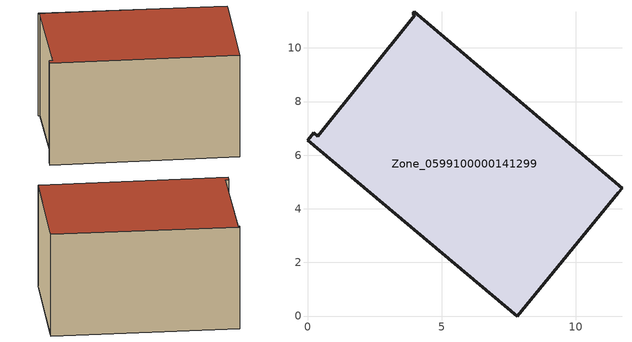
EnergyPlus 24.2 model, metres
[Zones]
Zone_0599100000141299
 floor ground (C_G): 3.93,11.27 3.99,11.34 11.73,4.76 11.58,4.59 7.82,0 0,6.55 0.24,6.83 0.38,6.71 4,11.22 z0
 wall outside (C_F): 3.99,11.34 3.93,11.27 4,11.22 0.38,6.71 0.24,6.83 0,6.55 7.82,0 11.58,4.59 11.73,4.76 3.99,11.34 z0:6.02
 roof outside (C_R): 11.58,4.59 11.73,4.76 3.99,11.34 3.93,11.27 4,11.22 0.38,6.71 0.24,6.83 0,6.55 7.82,0 z6.02
[BUILDING]
Pand.0599100000141299: North Axis=0; Terrain=City; Loads Convergence Tolerance Value=0.04; Temperature Convergence Tolerance Value=0.4; Solar Distribution=FullExterior; Maximum Number of Warmup Days=25; Minimum Number of Warmup Days=1
[Site:Location]
Rotterdam.The.Hague.AP_ZH_NLD Design_Conditions: Latitude=51.96; Longitude=4.45; Time Zone=1; Elevation=-4.5
[SITE:GROUNDTEMPERATURE:BUILDINGSURFACE]
18, 18, 18, 18, 18, 18, 18, 18, 18, 18, 18, 18
[MATERIAL] Thermal Absorptance=0.9; Solar Absorptance=0.7; Visible Absorptance=0.7
Name | Roughness | Thickness | Conductivity | Density | Specific Heat
G.TI.1946-1964 | MediumSmooth | 0.15 | 1 | 540 | 1210
F.TI.1946-1964 | Rough | 0.3 | 0.857143 | 1920 | 840
R.TI.1946-1964 | MediumRough | 0.2 | 0.277778 | 1500 | 1000
[CONSTRUCTION]
C_G: G.TI.1946-1964
C_F: F.TI.1946-1964
C_R: R.TI.1946-1964
[ZONE]
Zone_0599100000141299: Type=1; Multiplier=1; Ceiling Height=Autocalculate; Volume=Autocalculate; Floor Area=autocalculate; Part of Total Floor Area=Yes
[ZONEINFILTRATION:DESIGNFLOWRATE]
Infil_Zone_0599100000141299: Zone or ZoneList or Space or SpaceList=Zone_0599100000141299; Schedule=AlwaysOn; Design Flow Rate Calculation Method=Flow/Area; Flow Rate per Floor Area=0.003; Constant Term Coefficient=1; Temperature Term Coefficient=0; Velocity Term Coefficient=0; Velocity Squared Term Coefficient=0
[HVACTEMPLATE:ZONE:IDEALLOADSAIRSYSTEM]
Zone_0599100000141299: Maximum Heating Supply Air Temperature=50; Minimum Cooling Supply Air Temperature=13; Maximum Heating Supply Air Humidity Ratio=0.0156; Minimum Cooling Supply Air Humidity Ratio=0.0077; Heating Limit=NoLimit; Cooling Limit=NoLimit; Dehumidification Control Type=ConstantSensibleHeatRatio; Cooling Sensible Heat Ratio=0.7; Dehumidification Setpoint=60; Humidification Control Type=None; Humidification Setpoint=30; Outdoor Air Method=None; Outdoor Air Flow Rate per Person=0.00944; Outdoor Air Flow Rate per Zone Floor Area=0; Outdoor Air Flow Rate per Zone=0; Demand Controlled Ventilation Type=None; Outdoor Air Economizer Type=NoEconomizer; Heat Recovery Type=None; Sensible Heat Recovery Effectiveness=0.7; Latent Heat Recovery Effectiveness=0.65
[ZONECONTROL:THERMOSTAT]
ThermostatControl_Zone_0599100000141299: Zone or ZoneList=Zone_0599100000141299; Control Type Schedule=DualSetpointControlType; Control 1=Thermostat_Zone_0599100000141299; Temperature Difference Between Cutout And Setpoint=0
[THERMOSTATSETPOINT:DUALSETPOINT]
Thermostat_Zone_0599100000141299: Heating Setpoint Temperature Schedule=HeatingSetpoint_Zone_0599100000141299; Cooling Setpoint Temperature Schedule=CoolingSetpoint_Zone_0599100000141299
[SCHEDULE:COMPACT]
HeatingSetpoint_Zone_0599100000141299: Through: 12/31, For: AllDays, Until: 24:00, 21
CoolingSetpoint_Zone_0599100000141299: Through: 12/31, For: AllDays, Until: 24:00, 24
DualSetpointControlType: Through: 12/31, For: AllDays, Until: 24:00, 4
AlwaysOn: Through: 12/31, For: AllDays, Until: 24:00, 1
